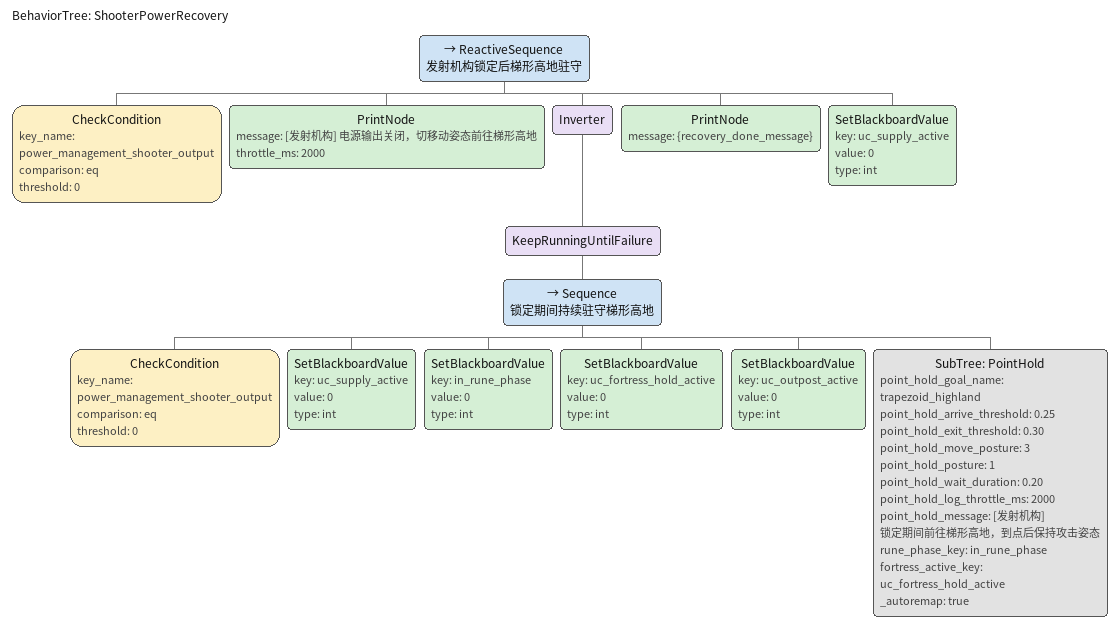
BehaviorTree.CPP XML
<?xml version="1.0" encoding="UTF-8"?>
<root BTCPP_format="4">
  <BehaviorTree ID="ShooterPowerRecovery">
    <ReactiveSequence name="发射机构锁定后梯形高地驻守">
      <CheckCondition key_name="power_management_shooter_output" comparison="eq" threshold="0"/>
      <PrintNode message="[发射机构] 电源输出关闭，切移动姿态前往梯形高地" throttle_ms="2000"/>
      <Inverter>
        <KeepRunningUntilFailure>
          <Sequence name="锁定期间持续驻守梯形高地">
            <CheckCondition key_name="power_management_shooter_output" comparison="eq" threshold="0"/>
            <SetBlackboardValue key="uc_supply_active" value="0" type="int"/>
            <SetBlackboardValue key="in_rune_phase" value="0" type="int"/>
            <SetBlackboardValue key="uc_fortress_hold_active" value="0" type="int"/>
            <SetBlackboardValue key="uc_outpost_active" value="0" type="int"/>
            <SubTree
              ID="PointHold"
              point_hold_goal_name="trapezoid_highland"
              point_hold_arrive_threshold="0.25"
              point_hold_exit_threshold="0.30"
              point_hold_move_posture="3"
              point_hold_posture="1"
              point_hold_wait_duration="0.20"
              point_hold_log_throttle_ms="2000"
              point_hold_message="[发射机构] 锁定期间前往梯形高地，到点后保持攻击姿态"
              rune_phase_key="in_rune_phase"
              fortress_active_key="uc_fortress_hold_active"
              _autoremap="true"/>
          </Sequence>
        </KeepRunningUntilFailure>
      </Inverter>
      <PrintNode message="{recovery_done_message}"/>
      <SetBlackboardValue key="uc_supply_active" value="0" type="int"/>
    </ReactiveSequence>
  </BehaviorTree>
</root>
